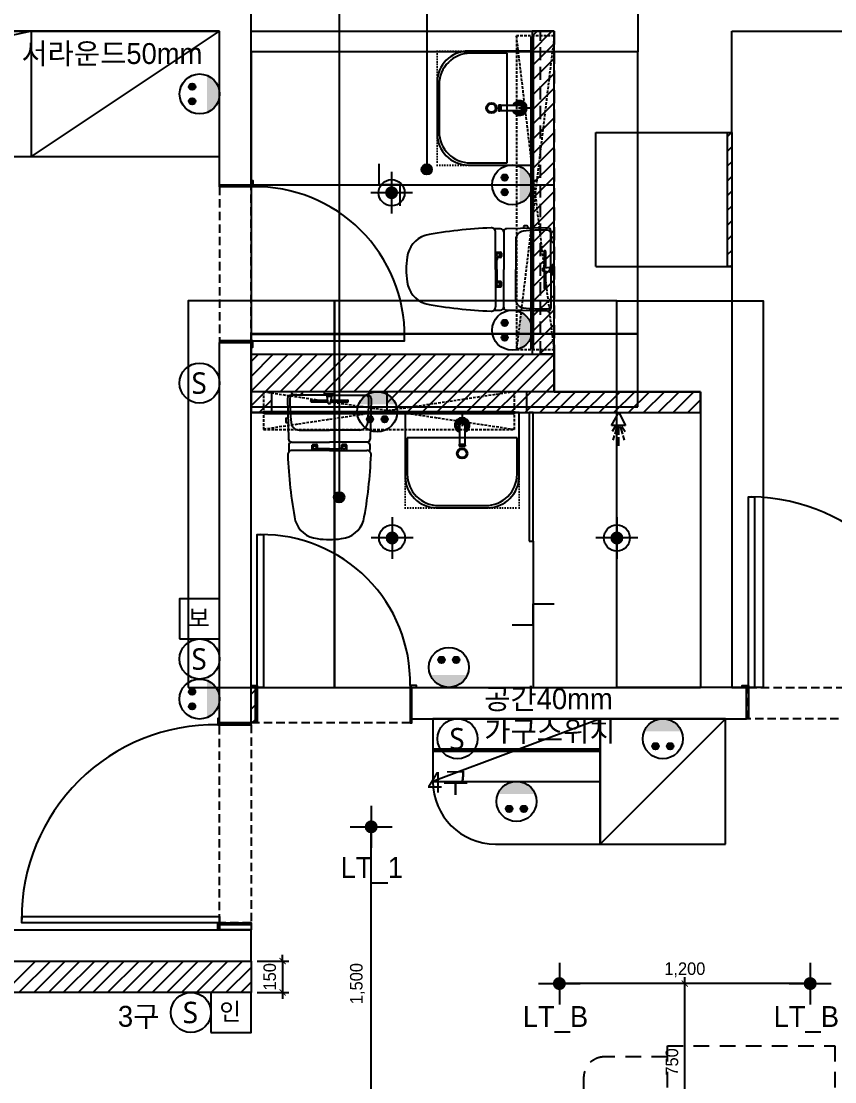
# Model space of a CAD drawing. Header units: inches. Extents: x 38372 to 259385, y 31566 to 93830.
# Drawn here: x 100989 to 104880, y 62080 to 67156 of the extents above; entities that cross this region are included whole.
import ezdxf
from ezdxf.enums import TextEntityAlignment as Align

# ---------------------------------------------------------------- set-up
doc = ezdxf.new("R2010")
doc.units = ezdxf.units.IN
doc.header["$LTSCALE"] = 50
doc.header["$MEASUREMENT"] = 0
doc.header["$PDSIZE"] = 700.071425
for name, pattern in [('DASHED', [0.75, 0.5, -0.25]), ('DH-HID2', [1.2, 0.8, -0.4]), ('DOT', [0.25, 0, -0.25]), ('HID', [2.5, 1.5, -1]), ('HIDDEN', [0.375, 0.25, -0.125])]:
    doc.linetypes.add(name, pattern=pattern)
for name, color, linetype in [('0-ELC TEXT', 7, 'Continuous'), ('02-WAL', 2, 'Continuous'), ('03-WAL NEW', 3, 'Continuous'), ('04-WIN', 4, 'Continuous'), ('06-FUR', 6, 'Continuous'), ('06-LIGHT', 4, 'Continuous'), ('07-DIM WAL', 5, 'Continuous'), ('2-con', 2, 'Continuous'), ('_LIBR', 4, 'Continuous'), ('BATH', 4, 'Continuous'), ('CO-BATH', 6, 'Continuous'), ('CO-DOOR', 8, 'Continuous'), ('fin', 5, 'Continuous'), ('FUR', 8, 'DASHED'), ('HAT', 5, 'Continuous'), ('HL', 6, 'HIDDEN'), ('RC-LIGHT', 7, 'Continuous'), ('설비', 140, 'Continuous'), ('욕실설비', 3, 'Continuous')]:
    doc.layers.add(name, color=color, linetype=linetype)
doc.styles.add('HY 울릉도 L', font='')
doc.styles.get("Standard").update_dxf_attribs({"font": 'malgun.ttf'})
doc.styles.add('코레일둥고', font='Korail_Round_Gothic_Medium.ttf')
doc.styles.get('HY 울릉도 L').set_extended_font_data('HY울릉도L')
doc.dimstyles.new('30', dxfattribs={"dimscale": 30, "dimtxt": 2, "dimasz": 1, "dimexe": 1, "dimexo": 1, "dimgap": 1, "dimtad": 1, "dimdec": 0, "dimrnd": 0.05, "dimdsep": 46, "dimlunit": 6, "dimtxsty": 'HY 울릉도 L', "dimblk": 'ARCHTICK', "dimcen": 2.5, "dimdle": 1, "dimclrd": 133, "dimclre": 133, "dimclrt": 30, "dimadec": 0, "dimazin": 0, "dimtfac": 1, "dimtdec": 0, "dimtix": 1, "dimtmove": 2, "dimatfit": 3, "dimldrblk": 'ARCHTICK', "dimfxl": 0, "dimlwd": -1, "dimlwe": -1, "dimarcsym": 0})

# ---------------------------------------------------------------- blocks, each defined once
blk = doc.blocks.new('ffwfr')
at = {"layer": '03-WAL NEW'}
h = blk.add_hatch(dxfattribs=at)
h.set_pattern_fill('_USER', color=8, scale=50, angle=225, pattern_type=0)
h.set_pattern_definition([(225, (159722.074, 126376.72), (35.35534, -35.35534), [])])
h.paths.add_polyline_path([(102088, 63997.5), (102109, 63997.5), (102109, 63797.5), (102088, 63797.5)])
at = {"color": 8}
for p, q in [((103433, 66740), (103368, 66740)), ((102701.1, 66372.5), (102701.1, 66472.5)), ((102088, 66372.5), (103538, 66372.5)), ((102801.1, 66372.5), (102701.1, 66372.5)), ((102801.1, 66272.5), (102801.1, 66372.5)), ((103098, 65282.5), (103098, 65217.5)), ((103438, 64667.5), (103438, 63967.5)), ((103438, 64267.5), (103438, 64367.5)), ((103438, 64367.5), (103538, 64367.5)), ((103338, 64267.5), (103438, 64267.5))]:
    blk.add_line(p, q, dxfattribs=at)
at = {"layer": '02-WAL', "color": 8}
blk.add_line((101888, 62807.5), (102088, 62807.5), dxfattribs=at)
blk.add_lwpolyline([(102858, 63797.5), (102858, 63967.5)], dxfattribs=at)
at = {"layer": '03-WAL NEW', "color": 8, "linetype": 'Continuous'}
for p, q in [((103433, 67083.8), (103456.7, 67107.5)), ((103433, 67013), (103527.5, 67107.5)), ((103433, 66942.3), (103538, 67047.3)), ((103433, 66871.6), (103538, 66976.6)), ((103433, 66800.9), (103538, 66905.9)), ((103433, 66730.2), (103538, 66835.2)), ((103433, 66659.5), (103538, 66764.5)), ((103433, 66588.8), (103538, 66693.8)), ((103433, 66518.1), (103538, 66623.1)), ((104368, 66604.5), (104386, 66622.5)), ((103433, 66447.4), (103538, 66552.4)), ((104368, 66533.8), (104388, 66553.8)), ((103433, 66376.7), (103538, 66481.7)), ((104368, 66463.1), (104388, 66483.1)), ((103433, 66305.9), (103538, 66410.9)), ((104368, 66392.4), (104388, 66412.4)), ((104368, 66321.7), (104388, 66341.7)), ((103433, 66235.2), (103538, 66340.2)), ((103433, 66164.5), (103538, 66269.5)), ((104368, 66251), (104388, 66271)), ((103433, 66093.8), (103538, 66198.8)), ((104368, 66180.3), (104388, 66200.3)), ((103433, 66023.1), (103538, 66128.1)), ((104368, 66109.6), (104388, 66129.6)), ((103433, 65952.4), (103538, 66057.4)), ((104368, 66038.9), (104388, 66058.9)), ((103433, 65881.7), (103538, 65986.7)), ((104382.4, 65982.5), (104388, 65988.1)), ((103433, 65811), (103538, 65916)), ((103433, 65740.3), (103538, 65845.3)), ((103433, 65669.5), (103538, 65774.5)), ((103433, 65598.8), (103538, 65703.8)), ((103467.4, 65562.5), (103538, 65633.1)), ((102088, 65526.6), (102123.9, 65562.5)), ((102088, 65455.9), (102194.6, 65562.5)), ((102088, 65385.2), (102265.3, 65562.5)), ((102156, 65382.5), (102336, 65562.5)), ((102226.7, 65382.5), (102406.7, 65562.5)), ((102297.4, 65382.5), (102477.4, 65562.5)), ((102368.1, 65382.5), (102548.1, 65562.5)), ((102438.8, 65382.5), (102618.8, 65562.5)), ((102509.6, 65382.5), (102689.6, 65562.5)), ((102580.3, 65382.5), (102760.3, 65562.5)), ((102651, 65382.5), (102831, 65562.5)), ((102721.7, 65382.5), (102901.7, 65562.5)), ((102792.4, 65382.5), (102972.4, 65562.5)), ((102863.1, 65382.5), (103043.1, 65562.5)), ((102933.8, 65382.5), (103113.8, 65562.5)), ((103004.5, 65382.5), (103184.5, 65562.5)), ((103075.2, 65382.5), (103255.2, 65562.5)), ((103146, 65382.5), (103326, 65562.5)), ((103216.7, 65382.5), (103396.7, 65562.5)), ((103287.4, 65382.5), (103467.4, 65562.5)), ((103358.1, 65382.5), (103538, 65562.4)), ((103428.8, 65382.5), (103538, 65491.7)), ((102088, 65314.5), (102156, 65382.5)), ((102738, 65328.1), (102792.4, 65382.5)), ((102763.1, 65282.5), (102863.1, 65382.5)), ((102833.8, 65282.5), (102933.8, 65382.5)), ((102904.5, 65282.5), (103004.5, 65382.5)), ((102975.2, 65282.5), (103075.2, 65382.5)), ((103046, 65282.5), (103146, 65382.5)), ((103116.7, 65282.5), (103216.7, 65382.5)), ((103187.4, 65282.5), (103287.4, 65382.5)), ((103258.1, 65282.5), (103358.1, 65382.5)), ((103328.8, 65282.5), (103428.8, 65382.5)), ((103399.5, 65282.5), (103499.5, 65382.5)), ((103470.2, 65282.5), (103570.2, 65382.5)), ((103499.5, 65382.5), (103538, 65421)), ((103540.9, 65282.5), (103640.9, 65382.5)), ((103611.6, 65282.5), (103711.6, 65382.5)), ((103682.4, 65282.5), (103782.4, 65382.5)), ((103753.1, 65282.5), (103853.1, 65382.5)), ((103823.8, 65282.5), (103923.8, 65382.5)), ((103894.5, 65282.5), (103994.5, 65382.5)), ((103965.2, 65282.5), (104065.2, 65382.5)), ((104035.9, 65282.5), (104135.9, 65382.5)), ((104106.6, 65282.5), (104206.6, 65382.5)), ((102126.7, 65282.5), (102188, 65343.8)), ((104177.3, 65282.5), (104238, 65343.2)), ((100907.4, 62507.5), (101057.4, 62657.5)), ((100978.1, 62507.5), (101128.1, 62657.5)), ((101048.8, 62507.5), (101198.8, 62657.5)), ((101119.5, 62507.5), (101269.5, 62657.5)), ((101190.2, 62507.5), (101340.2, 62657.5)), ((101260.9, 62507.5), (101410.9, 62657.5)), ((101331.6, 62507.5), (101481.6, 62657.5)), ((101402.3, 62507.5), (101552.3, 62657.5)), ((101473, 62507.5), (101623, 62657.5)), ((101543.7, 62507.5), (101693.7, 62657.5)), ((101614.5, 62507.5), (101764.5, 62657.5)), ((101685.2, 62507.5), (101835.2, 62657.5)), ((101755.9, 62507.5), (101905.9, 62657.5)), ((101826.6, 62507.5), (101976.6, 62657.5)), ((101897.3, 62507.5), (102047.3, 62657.5)), ((101968, 62507.5), (102088, 62627.5)), ((102038.7, 62507.5), (102088, 62556.8))]:
    blk.add_line(p, q, dxfattribs=at)
at = {"layer": '03-WAL NEW', "color": 8}
for p, q in [((103538, 67107.5), (103433, 67107.5)), ((103433, 67107.5), (103433, 65562.5)), ((103538, 65562.5), (103538, 67107.5)), ((104368, 65982.5), (104368, 66622.5)), ((104368, 66622.5), (104388, 66622.5)), ((104388, 66622.5), (104388, 65982.5)), ((104388, 65982.5), (104368, 65982.5)), ((102088, 65382.5), (102088, 65562.5)), ((102088, 65562.5), (103538, 65562.5)), ((103433, 65562.5), (103538, 65562.5)), ((103538, 65562.5), (103538, 65382.5)), ((103538, 65382.5), (102088, 65382.5)), ((102188, 65382.5), (102088, 65382.5)), ((102088, 65382.5), (102088, 65282.5)), ((102188, 65282.5), (102188, 65382.5)), ((104238, 65382.5), (102738, 65382.5)), ((102738, 65382.5), (102738, 65282.5)), ((103408, 65282.5), (103408, 65382.5)), ((104238, 65282.5), (104238, 65382.5)), ((102738, 65282.5), (102088, 65282.5)), ((102088, 65282.5), (102188, 65282.5)), ((102738, 65282.5), (104238, 65282.5)), ((98238, 62657.5), (102088, 62657.5)), ((102088, 62657.5), (102088, 62507.5)), ((102088, 62507.5), (98238, 62507.5))]:
    blk.add_line(p, q, dxfattribs=at)
for points in [[(102088, 63967.5), (102109, 63967.5), (102109, 63797.5), (102088, 63797.5)], [(101938, 62807.5), (101938, 62832.5), (102088, 62832.5), (102088, 62807.5)]]:
    blk.add_lwpolyline(points, close=True, dxfattribs=at)
at = {"layer": '04-WIN', "color": 8}
for p, q in [((103418, 65282.5), (103418, 64667.5)), ((103438, 65282.5), (103418, 65282.5)), ((103438, 64667.5), (103438, 65282.5)), ((103418, 64667.5), (103438, 64667.5))]:
    blk.add_line(p, q, dxfattribs=at)
at = {"layer": '06-FUR', "color": 8}
for p, q in [((101038, 67107.5), (98238, 66507.5)), ((101938, 67107.5), (98238, 67107.5)), ((101038, 66507.5), (101038, 67107.5)), ((101038, 66507.5), (101938, 67107.5)), ((101938, 66507.5), (101938, 67107.5)), ((98238, 66507.5), (101938, 66507.5)), ((103758, 63817.5), (102958, 63517.5)), ((102958, 63817.5), (102958, 63517.5)), ((103758, 63817.5), (102958, 63817.5)), ((103758, 63217.5), (104358, 63817.5)), ((104358, 63817.5), (103758, 63817.5)), ((103758, 63817.5), (103758, 63217.5)), ((103758, 63217.5), (103758, 63817.5)), ((104358, 63817.5), (103758, 63817.5)), ((103758, 63817.5), (103758, 63217.5)), ((104358, 63217.5), (104358, 63817.5)), ((104358, 63217.5), (104358, 63817.5)), ((102958, 63517.5), (103758, 63517.5)), ((103258, 63217.5), (103758, 63217.5)), ((103758, 63217.5), (104358, 63217.5)), ((103758, 63217.5), (104358, 63217.5))]:
    blk.add_line(p, q, dxfattribs=at)
at = {"layer": '06-FUR', "color": 8, "linetype": 'HIDDEN', "ltscale": 5}
for p, q in [((103473, 65562.5), (103473, 67107.5)), ((103473, 67107.5), (103538, 67107.5)), ((103538, 67107.5), (103538, 65502.5)), ((103538, 65562.5), (103473, 65562.5))]:
    blk.add_line(p, q, dxfattribs=at)
at = {"layer": '06-FUR', "color": 8, "linetype": 'HIDDEN'}
for p, q in [((103538, 67085), (103358, 65585)), ((103538, 65585), (103358, 67085)), ((103538, 67085), (103358, 67085)), ((103358, 67085), (103358, 65585)), ((103538, 65585), (103538, 67085)), ((103358, 65585), (103538, 65585)), ((102148, 65382.5), (103348, 65202.5)), ((103348, 65382.5), (102148, 65202.5)), ((102148, 65382.5), (102148, 65202.5)), ((103348, 65382.5), (102148, 65382.5)), ((103348, 65202.5), (103348, 65382.5)), ((102148, 65202.5), (103348, 65202.5))]:
    blk.add_line(p, q, dxfattribs=at)
at = {"layer": '06-FUR', "color": 8}
blk.add_arc((103258, 63517.5), 300, 180, 270, dxfattribs=at)
at = {"layer": '2-con', "color": 8}
for p, q in [((98238, 67107.5), (101938, 67107.5)), ((101938, 66372.5), (101938, 67107.5)), ((102088, 66372.5), (102088, 67107.5)), ((102088, 67107.5), (103538, 67107.5)), ((103538, 65382.5), (103538, 67107.5)), ((104388, 66622.5), (104388, 67107.5)), ((104388, 67107.5), (108088, 67107.5)), ((103738, 65982.5), (103738, 66622.5)), ((103738, 66622.5), (104388, 66622.5)), ((101938, 66372.5), (102088, 66372.5)), ((103738, 65982.5), (104388, 65982.5)), ((104388, 65982.5), (104388, 63967.5)), ((101938, 63797.5), (101938, 65617.5)), ((101938, 65617.5), (102088, 65617.5)), ((102088, 63937.5), (102088, 65617.5)), ((103538, 65382.5), (104238, 65382.5)), ((104238, 65382.5), (104238, 63967.5)), ((102858, 63967.5), (104238, 63967.5)), ((104388, 63967.5), (104458, 63967.5)), ((104458, 63817.5), (104458, 63967.5)), ((102088, 63797.5), (102088, 63937.5)), ((102858, 63817.5), (102858, 63937.5)), ((102858, 63817.5), (104458, 63817.5)), ((101938, 63797.5), (102088, 63797.5)), ((98238, 62807.5), (102088, 62807.5)), ((102088, 62657.5), (102088, 62807.5)), ((98238, 62657.5), (102088, 62657.5))]:
    blk.add_line(p, q, dxfattribs=at)
at = {"layer": '_LIBR', "color": 8, "linetype": 'Continuous'}
for points in [[(102088, 66363.5), (102088, 66393.5), (102097, 66393.5), (102097, 66363.5), (102088, 66363.5)], [(102088, 65626.5), (102823, 65626.5), (102823, 65656.5), (102088, 65656.5), (102088, 65626.5)], [(102088, 65626.5), (102088, 65596.5), (102097, 65596.5), (102097, 65626.5), (102088, 65626.5)], [(104467, 63967.5), (104467, 64879.5), (104497, 64879.5), (104497, 63967.5), (104467, 63967.5)], [(102118, 63967.5), (102118, 64698.5), (102148, 64698.5), (102148, 63967.5), (102118, 63967.5)], [(102118, 63967.5), (102088, 63967.5), (102088, 63976.5), (102118, 63976.5), (102118, 63967.5)], [(102849, 63967.5), (102879, 63967.5), (102879, 63976.5), (102849, 63976.5), (102849, 63967.5)], [(104467, 63967.5), (104437, 63967.5), (104437, 63976.5), (104467, 63976.5), (104467, 63967.5)], [(101938, 63788.5), (101938, 63818.5), (101929, 63818.5), (101929, 63788.5), (101938, 63788.5)], [(101938, 62841.5), (100991, 62841.5), (100991, 62871.5), (101938, 62871.5), (101938, 62841.5)], [(101938, 62841.5), (101938, 62811.5), (101929, 62811.5), (101929, 62841.5), (101938, 62841.5)]]:
    blk.add_lwpolyline(points, dxfattribs=at)
for points in [[(102088, 66372.5), (102088, 66363.5), (101938, 66363.5), (101938, 66372.5)], [(102088, 65617.5), (102088, 65626.5), (101938, 65626.5), (101938, 65617.5)], [(102109, 63967.5), (102118, 63967.5), (102118, 63797.5), (102109, 63797.5)], [(102858, 63967.5), (102849, 63967.5), (102849, 63797.5), (102858, 63797.5)], [(104458, 63967.5), (104467, 63967.5), (104467, 63817.5), (104458, 63817.5)], [(101938, 63797.5), (101938, 63788.5), (102088, 63788.5), (102088, 63797.5)], [(101938, 62832.5), (101938, 62841.5), (102088, 62841.5), (102088, 62832.5)]]:
    blk.add_lwpolyline(points, close=True, dxfattribs=at)
for centre, radius, start, end in [((102108.4, 65649), 714.6, 359.3986, 90.9179), ((104466.8, 63967.3), 912.3, 0.5758, 89.0422), ((102140.5, 63989.9), 708.6, 358.9155, 90.6064), ((101915.6, 62864), 924.6, 89.1676, 180.4648)]:
    blk.add_arc(centre, radius, start, end, dxfattribs=at)
at = {"layer": 'BATH', "color": 8}
for p, q in [((103812.4, 65221.4), (103847.3, 65282.5)), ((103847.3, 65282.5), (103878.6, 65221.4)), ((103878.6, 65221.4), (103812.4, 65221.4)), ((103830.4, 65216.3), (103815.5, 65192.7)), ((103825.8, 65173.2), (103819.1, 65150.6)), ((103838.1, 65216.8), (103828.3, 65178.8)), ((103846.3, 65218.3), (103846.3, 65176.9)), ((103854.5, 65216.8), (103864.3, 65178.8)), ((103862.2, 65216.3), (103877.1, 65192.7)), ((103866.8, 65173.2), (103873.5, 65150.6)), ((103846.3, 65165.5), (103846.3, 65123.4))]:
    blk.add_line(p, q, dxfattribs=at)
at = {"layer": 'CO-BATH', "color": 8, "linetype": 'DOT'}
for p, q in [((102978, 67012.5), (102978, 66467.5)), ((103433, 67012.5), (102978, 67012.5)), ((103433, 66467.5), (103433, 67012.5)), ((102978, 66467.5), (103433, 66467.5)), ((103370.5, 65282.5), (102825.5, 65282.5)), ((102825.5, 65282.5), (102825.5, 64827.5)), ((103370.5, 64827.5), (103370.5, 65282.5)), ((102825.5, 64827.5), (103370.5, 64827.5))]:
    blk.add_line(p, q, dxfattribs=at)
at = {"layer": 'CO-BATH', "color": 8}
for p, q in [((103433, 67012.5), (103128, 67012.5)), ((103313, 67002.5), (103138, 67002.5)), ((103313, 66477.5), (103313, 67002.5)), ((103433, 66467.5), (103433, 67012.5)), ((102978, 66862.5), (102978, 66617.5)), ((102988, 66852.5), (102988, 66627.5)), ((103272.5, 66754.5), (103272.5, 66725.5)), ((103277.5, 66754.5), (103272.5, 66754.5)), ((103277.5, 66754.5), (103277.5, 66725.5)), ((103282.5, 66753.5), (103277.5, 66753.5)), ((103282.5, 66753.5), (103282.5, 66726.5)), ((103373, 66752.5), (103282.5, 66752.5)), ((103277.5, 66725.5), (103272.5, 66725.5)), ((103282.5, 66726.5), (103277.5, 66726.5)), ((103373, 66727.5), (103282.5, 66727.5)), ((103128, 66467.5), (103433, 66467.5)), ((103138, 66477.5), (103313, 66477.5)), ((102825.5, 65282.5), (102825.5, 64977.5)), ((103370.5, 65282.5), (102825.5, 65282.5)), ((103370.5, 64977.5), (103370.5, 65282.5)), ((103085.5, 65222.5), (103085.5, 65132)), ((103110.5, 65222.5), (103110.5, 65132)), ((102835.5, 65162.5), (102835.5, 64987.5)), ((103360.5, 65162.5), (102835.5, 65162.5)), ((103083.5, 65127), (103083.5, 65122)), ((103083.5, 65127), (103112.5, 65127)), ((103084.5, 65132), (103084.5, 65127)), ((103084.5, 65132), (103111.5, 65132)), ((103111.5, 65132), (103111.5, 65127)), ((103112.5, 65127), (103112.5, 65122)), ((103360.5, 64987.5), (103360.5, 65162.5)), ((103083.5, 65122), (103112.5, 65122)), ((102975.5, 64827.5), (103220.5, 64827.5)), ((102985.5, 64837.5), (103210.5, 64837.5))]:
    blk.add_line(p, q, dxfattribs=at)
for centre, radius in [((103238, 66740), 25), ((103238, 66740), 20), ((103098, 65087.5), 25), ((103098, 65087.5), 20)]:
    blk.add_circle(centre, radius, dxfattribs=at)
for centre, radius, start, end in [((103128, 66862.5), 150, 90, 180), ((103138, 66852.5), 150, 90, 180), ((103373, 66740), 35, 200.9248, 159.0751), ((103373, 66740), 30, 204.6243, 155.3757), ((103373, 66740), 25, 210, 150), ((103373, 66740), 18, 223.9829, 136.017), ((103373, 66740), 12.5, 270, 90), ((103128, 66617.5), 150, 180, 270), ((103138, 66627.5), 150, 180, 270), ((103098, 65222.5), 35, 290.9248, 249.0751), ((103098, 65222.5), 30, 294.6243, 245.3757), ((103098, 65222.5), 25, 300, 240), ((103098, 65222.5), 18, 313.9829, 226.017), ((103098, 65222.5), 12.5, 360, 180), ((102975.5, 64977.5), 150, 180, 270), ((102985.5, 64987.5), 150, 180, 270), ((103210.5, 64987.5), 150, 270, 0), ((103220.5, 64977.5), 150, 270, 0)]:
    blk.add_arc(centre, radius, start, end, dxfattribs=at)
at = {"layer": 'CO-DOOR', "color": 8, "linetype": 'DH-HID2'}
for points in [[(101938, 66363.5), (101938, 65626.5), (102088, 65626.5), (102088, 66363.5)], [(102849, 63797.5), (102118, 63797.5), (102118, 63967.5), (102849, 63967.5)], [(105379, 63817.5), (104467, 63817.5), (104467, 63967.5), (105379, 63967.5)], [(102088, 63788.5), (102088, 62841.5), (101938, 62841.5), (101938, 63788.5)]]:
    blk.add_lwpolyline(points, close=True, dxfattribs=at)
at = {"layer": 'fin', "color": 8}
for p, q in [((103257.3, 65967.5), (103257.3, 66146.8)), ((103296.6, 66147.9), (103296.6, 65967.5)), ((103506.2, 66167.5), (103311.2, 66162.9)), ((103521.6, 66140.1), (103521.6, 66152.5)), ((103521.6, 65975.5), (103521.6, 66140.1)), ((103354.4, 66112.7), (103354.4, 65967.5)), ((103523, 66123.2), (103523, 66135.7)), ((103523, 66123.2), (103523, 66110.7)), ((103257.3, 65967.5), (103257.3, 65788.2)), ((103296.6, 65787.1), (103296.6, 65967.5)), ((103354.4, 65822.3), (103354.4, 65967.5)), ((103521.6, 65959.5), (103521.6, 65794.9)), ((103521.6, 65794.9), (103521.6, 65782.5)), ((103506.2, 65767.5), (103311.2, 65772.1)), ((102263, 65350.7), (102267.6, 65155.7)), ((102290.4, 65366.1), (102278, 65366.1)), ((102455, 65366.1), (102290.4, 65366.1)), ((102307.3, 65367.5), (102294.8, 65367.5)), ((102307.3, 65367.5), (102319.8, 65367.5)), ((102471, 65366.1), (102635.6, 65366.1)), ((102635.6, 65366.1), (102648, 65366.1)), ((102663, 65350.7), (102658.4, 65155.7)), ((102317.8, 65198.9), (102463, 65198.9)), ((102608.2, 65198.9), (102463, 65198.9)), ((102282.6, 65141.1), (102463, 65141.1)), ((102643.4, 65141.1), (102463, 65141.1)), ((102463, 65101.8), (102283.7, 65101.8)), ((102463, 65101.8), (102642.3, 65101.8))]:
    blk.add_line(p, q, dxfattribs=at)
for centre, radius, start, end in [((103326.3, 63962.7), 2205.9, 92.3333, 100.6081), ((103237.3, 66146.8), 20, 0, 92.3333), ((103326.3, 63962.7), 2200, 91.1574, 91.963), ((103280.9, 66146.5), 15.8, 4.8211, 86.3863), ((103311.6, 66147.9), 15, 91.3651, 180), ((103394.4, 66111), 40, 95.9437, 177.5129), ((103493.8, 65156.2), 1000, 89.3116, 95.9437), ((103505.6, 66140.1), 16, 0, 89.3116), ((103506.6, 66152.5), 15, 360, 91.3651), ((103538, 66135.7), 15, 90, 180), ((102959.7, 66011.7), 125.5, 108.2964, 173.4241), ((103538, 66110.7), 15, 180, 270), ((103236.6, 65967.5), 405.9, 171.6993, 180), ((103236.6, 65967.5), 405.9, 180, 188.3007), ((102959.7, 65923.3), 125.5, 186.5759, 251.7036), ((103326.3, 67972.3), 2205.9, 259.3919, 267.6667), ((103237.3, 65788.2), 20, 267.6667, 0), ((103280.9, 65788.5), 15.8, 273.6137, 355.1789), ((103311.6, 65787.1), 15, 180, 268.6349), ((103394.4, 65824), 40, 182.4871, 264.0563), ((103493.8, 66778.8), 1000, 264.0563, 270.6884), ((103505.6, 65794.9), 16, 270.6884, 0), ((103506.6, 65782.5), 15, 268.6349, 0), ((103326.3, 67972.3), 2200, 268.037, 268.8426), ((102294.8, 65382.5), 15, 180, 270), ((102319.8, 65382.5), 15, 270, 0), ((102278, 65351.1), 15, 90, 181.3651), ((103274.3, 65338.3), 1000, 179.3116, 185.9437), ((102290.4, 65350.1), 16, 90, 179.3116), ((102635.6, 65350.1), 16, 0.6884, 90), ((101651.7, 65338.3), 1000, 354.0563, 0.6884), ((102648, 65351.1), 15, 358.6349, 90), ((102319.5, 65238.9), 40, 185.9437, 267.5129), ((102606.5, 65238.9), 40, 272.4871, 354.0563), ((102282.6, 65156.1), 15, 181.3651, 270), ((102284, 65125.4), 15.8, 94.8211, 176.3863), ((104467.8, 65170.8), 2200, 181.1574, 181.963), ((102643.4, 65156.1), 15, 270, 358.6349), ((102642, 65125.4), 15.8, 3.6137, 85.1789), ((100458.2, 65170.8), 2200, 358.037, 358.8426), ((102283.7, 65081.8), 20, 90, 182.3333), ((104467.8, 65170.8), 2205.9, 182.3333, 190.6081), ((100458.2, 65170.8), 2205.9, 349.3919, 357.6667), ((102642.3, 65081.8), 20, 357.6667, 90), ((102418.8, 64804.2), 125.5, 198.2964, 263.4241), ((102507.2, 64804.2), 125.5, 276.5759, 341.7036), ((102463, 65081.1), 405.9, 261.6993, 270), ((102463, 65081.1), 405.9, 270, 278.3007)]:
    blk.add_arc(centre, radius, start, end, dxfattribs=at)
at = {"layer": 'FUR', "color": 8}
blk.add_line((102958, 63817.5), (102958, 63517.5), dxfattribs=at)
at = {"layer": 'FUR', "color": 8, "linetype": 'HID'}
blk.add_lwpolyline([(104080, 62252.5), (104880, 62252.5), (104880, 61052.5), (104080, 61052.5)], close=True, dxfattribs=at)
blk.add_lwpolyline([(104079.1, 62199.2), (103779.1, 62199.2, 0.414214), (103679.1, 62099.2), (103679.1, 61799.2, 0.414214), (103779.1, 61699.2), (104079.1, 61699.2)], format="xyb", dxfattribs=at)
at = {"layer": 'HL', "color": 8, "linetype": 'Continuous'}
for p, q in [((103391.5, 66172.5), (103391.5, 66164.8)), ((103407.6, 66176.5), (103395.5, 66176.5)), ((103411.6, 66172.5), (103411.6, 66165.2)), ((103257.3, 66050.1), (103281.5, 66050.1)), ((103285.5, 66046.1), (103285.5, 66029.6)), ((103490, 66054), (103490, 65975)), ((103497, 66054), (103497, 65976)), ((103266, 66025.6), (103257.3, 66025.6)), ((103264, 66013.8), (103257.3, 66013.8)), ((103264.4, 65967.5), (103264.4, 66013.8)), ((103266, 66025.6), (103266, 66015.8)), ((103281.5, 66025.6), (103266, 66025.6)), ((103528, 65991.5), (103538, 65991.5)), ((103528, 65991.5), (103528, 65943.5)), ((103264.4, 65967.5), (103264.4, 65921.2)), ((103481.9, 65973.5), (103516.3, 65978.8)), ((103481.9, 65973.5), (103481.9, 65961.5)), ((103481.9, 65961.5), (103516.3, 65956.2)), ((103490, 65960), (103490, 65881)), ((103497, 65959), (103497, 65881)), ((103516.3, 65978.8), (103523.3, 65974.4)), ((103516.3, 65978.8), (103516.3, 65956.2)), ((103516.3, 65956.2), (103523.3, 65960.6)), ((103523.3, 65974.4), (103528, 65979.9)), ((103523.3, 65974.4), (103523.3, 65960.6)), ((103523.3, 65960.6), (103528, 65955.1)), ((103528, 65943.5), (103538, 65943.5)), ((103264, 65921.2), (103257.3, 65921.2)), ((103266, 65909.4), (103257.3, 65909.4)), ((103257.3, 65884.9), (103281.5, 65884.9)), ((103266, 65909.4), (103266, 65919.2)), ((103281.5, 65909.4), (103266, 65909.4)), ((103285.5, 65888.9), (103285.5, 65905.4)), ((102439, 65372.5), (102439, 65382.5)), ((102487, 65372.5), (102487, 65382.5)), ((102376.5, 65341.5), (102454.5, 65341.5)), ((102376.5, 65334.5), (102455.5, 65334.5)), ((102439, 65372.5), (102487, 65372.5)), ((102456.1, 65367.8), (102450.6, 65372.5)), ((102451.7, 65360.8), (102456.1, 65367.8)), ((102457, 65326.4), (102451.7, 65360.8)), ((102451.7, 65360.8), (102474.3, 65360.8)), ((102456.1, 65367.8), (102469.9, 65367.8)), ((102457, 65326.4), (102469, 65326.4)), ((102469, 65326.4), (102474.3, 65360.8)), ((102469.9, 65367.8), (102475.4, 65372.5)), ((102474.3, 65360.8), (102469.9, 65367.8)), ((102470.5, 65334.5), (102549.5, 65334.5)), ((102471.5, 65341.5), (102549.5, 65341.5)), ((102254, 65252.1), (102254, 65240)), ((102258, 65256.1), (102265.3, 65256.1)), ((102258, 65236), (102265.7, 65236)), ((102380.4, 65101.8), (102380.4, 65126)), ((102384.4, 65130), (102400.9, 65130)), ((102404.9, 65126), (102404.9, 65110.5)), ((102521.1, 65126), (102521.1, 65110.5)), ((102541.6, 65130), (102525.1, 65130)), ((102545.6, 65101.8), (102545.6, 65126)), ((102404.9, 65110.5), (102414.7, 65110.5)), ((102404.9, 65110.5), (102404.9, 65101.8)), ((102463, 65108.9), (102416.7, 65108.9)), ((102416.7, 65108.5), (102416.7, 65101.8)), ((102463, 65108.9), (102509.3, 65108.9)), ((102509.3, 65108.5), (102509.3, 65101.8)), ((102521.1, 65110.5), (102511.3, 65110.5)), ((102521.1, 65110.5), (102521.1, 65101.8))]:
    blk.add_line(p, q, dxfattribs=at)
for centre in [(103271.6, 66037.5), (103271.6, 65897.5), (102393, 65116.1), (102533, 65116.1)]:
    blk.add_circle(centre, 8, dxfattribs=at)
for centre, radius, start, end in [((103395.5, 66172.5), 4, 90, 180), ((103407.6, 66172.5), 4, 0, 90), ((103281.5, 66046.1), 4, 0, 90), ((103493.5, 66054), 3.5, 0, 180), ((103264, 66015.8), 2, 270, 0), ((103281.5, 66029.6), 4, 270, 0), ((103264, 65919.2), 2, 0, 90), ((103281.5, 65905.4), 4, 0, 90), ((103281.5, 65888.9), 4, 270, 0), ((103493.5, 65881), 3.5, 180, 0), ((102376.5, 65338), 3.5, 90, 270), ((102549.5, 65338), 3.5, 270, 90), ((102258, 65252.1), 4, 90, 180), ((102258, 65240), 4, 180, 270), ((102384.4, 65126), 4, 90, 180), ((102400.9, 65126), 4, 0, 90), ((102525.1, 65126), 4, 90, 180), ((102541.6, 65126), 4, 0, 90), ((102414.7, 65108.5), 2, 0, 90), ((102511.3, 65108.5), 2, 90, 180)]:
    blk.add_arc(centre, radius, start, end, dxfattribs=at)
at = {"layer": '욕실설비', "color": 8}
for p, q in [((103836.6, 65224.5), (103836.6, 65223.4)), ((103856.3, 65225.6), (103856.3, 65223.4))]:
    blk.add_line(p, q, dxfattribs=at)
blk = doc.blocks.new('ghehrth')
at = {"layer": '06-LIGHT'}
h = blk.add_hatch(color=256, dxfattribs=at)
h.dxf.hatch_style = 1
edge = h.paths.add_edge_path()
edge.add_arc((74745, 23106.8), 31.2, 270, 630)
at = {"color": 1, "linetype": 'Continuous'}
for p, q in [((74745, 23006.8), (74745, 23206.8)), ((74645, 23106.8), (74845, 23106.8))]:
    blk.add_line(p, q, dxfattribs=at)
blk = doc.blocks.new('hallogen')
h = blk.add_hatch(color=256)
h.dxf.hatch_style = 1
edge = h.paths.add_edge_path()
edge.add_arc((48591.7, 60854.3), 31.2, 0, 360, ccw=False)
at = {"color": 1, "linetype": 'Continuous'}
for p, q in [((48591.7, 60954.3), (48591.7, 60754.3)), ((48691.7, 60854.3), (48491.7, 60854.3))]:
    blk.add_line(p, q, dxfattribs=at)
at = {"color": 4, "linetype": 'Continuous'}
blk.add_circle((48591.7, 60854.3), 62.5, dxfattribs=at)
blk = doc.blocks.new('_ArchTick')
at = {"color": 0, "linetype": 'ByBlock', "const_width": 0.15}
blk.add_lwpolyline([(-0.5, -0.5), (0.5, 0.5)], dxfattribs=at)
blk = doc.blocks.new('*D151')
at = {"layer": '07-DIM WAL', "color": 133}
blk.add_line((104793, 62550), (103533, 62550), dxfattribs=at)
at = {"layer": 'Defpoints', "color": 0}
for p in [(103563, 62550), (103563, 62550), (104763, 62550)]:
    blk.add_point(p, dxfattribs=at)
at = {"layer": '07-DIM WAL', "color": 133, "xscale": 30, "yscale": 30, "zscale": 30, "rotation": 180}
blk.add_blockref('_ArchTick', (103563, 62550), dxfattribs=at)
at = {"layer": '07-DIM WAL', "color": 133, "xscale": 30, "yscale": 30, "zscale": 30}
blk.add_blockref('_ArchTick', (104763, 62550), dxfattribs=at)
at = {"layer": '07-DIM WAL', "color": 30, "insert": (104163, 62615.9), "char_height": 60, "attachment_point": 5, "style": 'HY 울릉도 L'}
blk.add_mtext('1,200', dxfattribs=at)
blk = doc.blocks.new('*D152')
at = {"layer": '07-DIM WAL', "color": 133}
blk.add_line((104163, 61770), (104163, 62580), dxfattribs=at)
at = {"layer": 'Defpoints', "color": 0}
for p in [(104163, 62550), (104163, 62550), (104163, 61800)]:
    blk.add_point(p, dxfattribs=at)
at = {"layer": '07-DIM WAL', "color": 133, "xscale": 30, "yscale": 30, "zscale": 30}
for p, rotation in [((104163, 62550), 90), ((104163, 61800), 270)]:
    blk.add_blockref('_ArchTick', p, dxfattribs=dict(at, rotation=rotation))
at = {"layer": '07-DIM WAL', "color": 30, "insert": (104101.697422, 62175), "char_height": 60, "attachment_point": 5, "rotation": 90, "style": 'HY 울릉도 L'}
blk.add_mtext('750', dxfattribs=at)
blk = doc.blocks.new('*D153')
at = {"layer": '07-DIM WAL', "color": 133}
blk.add_line((102663, 61770), (102663, 63330), dxfattribs=at)
at = {"layer": 'Defpoints', "color": 0}
for p in [(102663, 63300), (102663, 63300), (102663, 61800)]:
    blk.add_point(p, dxfattribs=at)
at = {"layer": '07-DIM WAL', "color": 133, "xscale": 30, "yscale": 30, "zscale": 30}
for p, rotation in [((102663, 63300), 90), ((102663, 61800), 270)]:
    blk.add_blockref('_ArchTick', p, dxfattribs=dict(at, rotation=rotation))
at = {"layer": '07-DIM WAL', "color": 30, "insert": (102597.1, 62550), "char_height": 60, "attachment_point": 5, "rotation": 90, "style": 'HY 울릉도 L'}
blk.add_mtext('1,500', dxfattribs=at)
blk = doc.blocks.new('swich')
at = {"layer": '설비', "color": 140}
blk.add_circle((372828.6, -86554.1), 84, dxfattribs=at)
at = {"layer": '설비', "color": 140, "insert": (372858.7, -86509.1), "char_height": 90, "width": 143.497, "attachment_point": 3}
blk.add_mtext('{\\fMalgun Gothic|b0|i0|c129|p50;S}', dxfattribs=at)
blk = doc.blocks.new('egoo')
at = {"layer": '설비'}
h = blk.add_hatch(color=140, dxfattribs=at)
edge = h.paths.add_edge_path()
edge.add_arc((1015645.3, 443433.7), 22.3, 0, 360)
h = blk.add_hatch(color=140, dxfattribs=at)
edge = h.paths.add_edge_path()
edge.add_arc((1015747.7, 443433.7), 22.3, 0, 360)
h = blk.add_hatch(color=140, dxfattribs=at)
edge = h.paths.add_edge_path()
edge.add_line((1015826.3, 443329.1), (1015566.6, 443329.1))
edge.add_ellipse((1015696.5, 443381.5), major_axis=(99, 99), ratio=1, start_angle=156.95778, end_angle=293.04222)
at = {"layer": '설비', "color": 140}
for centre, radius in [((1015696.5, 443381.5), 140), ((1015645.3, 443433.7), 22.3), ((1015747.7, 443433.7), 22.3)]:
    blk.add_circle(centre, radius, dxfattribs=at)
blk = doc.blocks.new('*D313')
at = {"layer": 'Defpoints', "color": 0}
for p in [(102088, 62657.5), (102088, 62507.5), (102238.9, 62507.5)]:
    blk.add_point(p, dxfattribs=at)
at = {"layer": 'HAT', "color": 133}
for p, q in [((102238.9, 62657.5), (102238.9, 62687.5)), ((102118, 62657.5), (102268.9, 62657.5)), ((102238.9, 62657.5), (102238.9, 62507.5)), ((102118, 62507.5), (102268.9, 62507.5)), ((102238.9, 62507.5), (102238.9, 62477.5))]:
    blk.add_line(p, q, dxfattribs=at)
at = {"layer": 'HAT', "color": 133, "xscale": 30, "yscale": 30, "zscale": 30}
for p, rotation in [((102238.9, 62657.5), 270), ((102238.9, 62507.5), 90)]:
    blk.add_blockref('_ArchTick', p, dxfattribs=dict(at, rotation=rotation))
at = {"layer": 'HAT', "color": 30, "insert": (102177.6, 62582.5), "char_height": 60, "attachment_point": 5, "rotation": 90, "style": 'HY 울릉도 L'}
blk.add_mtext('150', dxfattribs=at)

msp = doc.modelspace()

# ---------------------------------------------------------------- hatches: boundary and pattern name
at = {"layer": '0-ELC TEXT'}
h = msp.add_hatch(color=256, dxfattribs=at)
h.dxf.hatch_style = 1
edge = h.paths.add_edge_path()
edge.add_arc((102928.6, 66446.7), 25, 0, 360, ccw=False)
h = msp.add_hatch(color=256, dxfattribs=at)
h.dxf.hatch_style = 1
edge = h.paths.add_edge_path()
edge.add_arc((102509.6, 64877.3), 25, 180, 540)
at = {"layer": '설비'}
h = msp.add_hatch(color=10, dxfattribs=at)
edge = h.paths.add_edge_path()
edge.add_arc((101806.4, 66842.5), 15.3, 0, 360)
h = msp.add_hatch(color=10, dxfattribs=at)
edge = h.paths.add_edge_path()
edge.add_line((101878, 66718.6), (101878, 66896.4))
edge.add_ellipse((101842.2, 66807.5), major_axis=(-67.8, -67.8), ratio=1, start_angle=66.9578, end_angle=203.0422, ccw=False)
h = msp.add_hatch(color=10, dxfattribs=at)
edge = h.paths.add_edge_path()
edge.add_arc((101806.4, 66772.5), 15.3, 0, 360)
h = msp.add_hatch(color=10, dxfattribs=at)
edge = h.paths.add_edge_path()
edge.add_line((102780.9, 65322.5), (102603.1, 65322.5))
edge.add_ellipse((102692, 65286.7), major_axis=(67.8, -67.8), ratio=1, start_angle=66.9578, end_angle=203.0422, ccw=False)
h = msp.add_hatch(color=10, dxfattribs=at)
edge = h.paths.add_edge_path()
edge.add_arc((102657, 65250.9), 15.3, 0, 360)
h = msp.add_hatch(color=10, dxfattribs=at)
edge = h.paths.add_edge_path()
edge.add_arc((102727.1, 65250.9), 15.3, 0, 360)
h = msp.add_hatch(color=10, dxfattribs=at)
edge = h.paths.add_edge_path()
edge.add_line((103969.1, 63757.5), (104146.9, 63757.5))
edge.add_ellipse((104058, 63721.7), major_axis=(-67.8, -67.8), ratio=1, start_angle=156.9578, end_angle=293.0422)
h = msp.add_hatch(color=10, dxfattribs=at)
edge = h.paths.add_edge_path()
edge.add_arc((104023, 63685.9), 15.3, 0, 360)
h = msp.add_hatch(color=10, dxfattribs=at)
edge = h.paths.add_edge_path()
edge.add_arc((104093, 63685.9), 15.3, 0, 360)
h = msp.add_hatch(color=10, dxfattribs=at)
edge = h.paths.add_edge_path()
edge.add_line((103269.1, 63457.5), (103446.9, 63457.5))
edge.add_ellipse((103358, 63421.7), major_axis=(-67.8, -67.8), ratio=1, start_angle=156.9578, end_angle=293.0422)
h = msp.add_hatch(color=10, dxfattribs=at)
edge = h.paths.add_edge_path()
edge.add_arc((103323, 63385.9), 15.3, 0, 360)
h = msp.add_hatch(color=10, dxfattribs=at)
edge = h.paths.add_edge_path()
edge.add_arc((103393, 63385.9), 15.3, 0, 360)

# ---------------------------------------------------------------- linework, layer by layer
at = {"layer": '0-ELC TEXT'}
for points in [[(101512.6, 67914), (102509.6, 67914), (102509.6, 64877.3)], [(103925.6, 67914), (102928.6, 67914), (102928.6, 66446.7)]]:
    msp.add_lwpolyline(points, dxfattribs=at)
for centre in [(102928.6, 66446.7), (102509.6, 64877.3)]:
    msp.add_circle(centre, 25, dxfattribs=at)
at = {"layer": '06-LIGHT', "color": 10, "linetype": 'HID', "const_width": 20}
for points in [[(103433, 67083.8), (103433, 65585)], [(102148, 65282.5), (103348, 65282.5)], [(102958, 63667.5), (103758, 63667.5)]]:
    msp.add_lwpolyline(points, dxfattribs=at)
at = {"layer": 'HAT'}
for points in [[(103938, 67360), (103938, 67010), (102088, 67010), (102088, 67360)], [(103938, 65660), (103938, 67010), (102088, 67010), (102088, 65660)], [(101788, 63967.5), (102488, 63967.5), (102488, 65817.5), (101788, 65817.5)], [(102488, 63967.5), (103838, 63967.5), (103838, 65817.5), (102488, 65817.5)], [(104538, 63967.5), (103838, 63967.5), (103838, 65817.5), (104538, 65817.5)], [(103938, 65310), (103938, 65660), (102088, 65660), (102088, 65310)]]:
    msp.add_lwpolyline(points, close=True, dxfattribs=at)
at = {"layer": 'RC-LIGHT', "color": 140}
for points in [[(101746.3, 64199.3), (101938, 64199.3), (101938, 64391), (101746.3, 64391)], [(101896.3, 62315.8), (102088, 62315.8), (102088, 62507.5), (101896.3, 62507.5)]]:
    msp.add_lwpolyline(points, close=True, dxfattribs=at)
at = {"layer": '설비', "color": 10}
for centre, radius in [((101842.2, 66807.5), 95.8), ((101806.4, 66842.5), 15.3), ((101806.4, 66772.5), 15.3), ((102692, 65286.7), 95.8), ((102657, 65250.9), 15.3), ((102727.1, 65250.9), 15.3), ((104058, 63721.7), 95.8), ((104023, 63685.9), 15.3), ((104093, 63685.9), 15.3), ((103358, 63421.7), 95.8), ((103323, 63385.9), 15.3), ((103393, 63385.9), 15.3)]:
    msp.add_circle(centre, radius, dxfattribs=at)

# ---------------------------------------------------------------- block references
msp.add_blockref('ffwfr', (0, 0))
at = {"layer": '06-LIGHT'}
for p in [(54168.8, 5480.7), (54171.3, 3828.2), (55246.3, 3828.2)]:
    msp.add_blockref('hallogen', p, dxfattribs=at)
at = {"layer": '06-LIGHT', "rotation": 270}
for p in [(79556.2, 138045), (80456.2, 137295), (81656.2, 137295)]:
    msp.add_blockref('ghehrth', p, dxfattribs=at)
at = {"layer": 'RC-LIGHT', "color": 140, "xscale": 0.6845238224412213, "yscale": 0.6845238224412213, "zscale": 0.6845238224412213, "rotation": 89.99999999999999}
for p in [(406842.3, -628895.9), (406842.3, -629591.5), (405347.3, -631356.6)]:
    msp.add_blockref('egoo', p, dxfattribs=at)
at = {"layer": 'RC-LIGHT', "color": 140, "xscale": 0.6845238224412213, "yscale": 0.6845238224412213, "zscale": 0.6845238224412213}
msp.add_blockref('egoo', (-592234.1, -239441.8), dxfattribs=at)
at = {"layer": '설비', "color": 140, "xscale": 1.140873015873041, "yscale": 1.140873015873041, "zscale": 1.140873015873041}
for p in [(-323508, 164171.2), (-323508, 162850.7), (-322274.3, 162468.9), (-323549.6, 161158.9)]:
    msp.add_blockref('swich', p, dxfattribs=at)

# ---------------------------------------------------------------- texts
at = {"layer": 'RC-LIGHT', "color": 140, "style": '코레일둥고'}
for s, p in [('보', (101786.1, 64341)), ('인', (101936.1, 62457.5))]:
    msp.add_text(s, height=83.3, dxfattribs=at).set_placement(p, align=Align.TOP_LEFT)
at = {"layer": '설비', "color": 30, "style": '코레일둥고'}
for s, p in [('서라운드50mm', (100989.9, 67051)), ('공간40mm', (103203.8, 63963)), ('가구스위치', (103203.8, 63808.1)), ('4구', (102931.6, 63563.1)), ('LT_1', (102516.7, 63155.9)), ('3구', (101451.3, 62443.3)), ('LT_B', (103388.1, 62442.4)), ('LT_B', (104588.1, 62442.4))]:
    msp.add_text(s, height=100, dxfattribs=at).set_placement(p, align=Align.TOP_LEFT)

# ---------------------------------------------------------------- dimensions: what is measured, and where the dimension line sits
at = {"layer": '07-DIM WAL'}
for base, p1, p2, picture, middle in [((102663, 63300), (102663, 61800), (102663, 63300), '*D153', (102597.1, 62550)), ((104163, 62550), (104163, 61800), (104163, 62550), '*D152', (104101.7, 62175))]:
    dim = msp.add_linear_dim(base=base, p1=p1, p2=p2, angle=90, dimstyle='30', override={"dimfxl": 1.25}, dxfattribs=at)
    dim.commit()
    dim.dimension.update_dxf_attribs({"geometry": picture, "text_midpoint": middle})
dim = msp.add_linear_dim(base=(103563, 62550), p1=(104763, 62550), p2=(103563, 62550), dimstyle='30', override={"dimfxl": 1.25}, dxfattribs=at)
dim.commit()
dim.dimension.update_dxf_attribs({"geometry": '*D151', "text_midpoint": (104163, 62615.9)})
at = {"layer": 'HAT'}
dim = msp.add_linear_dim(base=(102238.9, 62507.5), p1=(102088, 62657.5), p2=(102088, 62507.5), angle=90, dimstyle='30', override={"dimfxl": 1.25}, dxfattribs=at)
dim.commit()
dim.dimension.update_dxf_attribs({"geometry": '*D313', "text_midpoint": (102177.6, 62582.5)})

doc.saveas('drawing.dxf')
